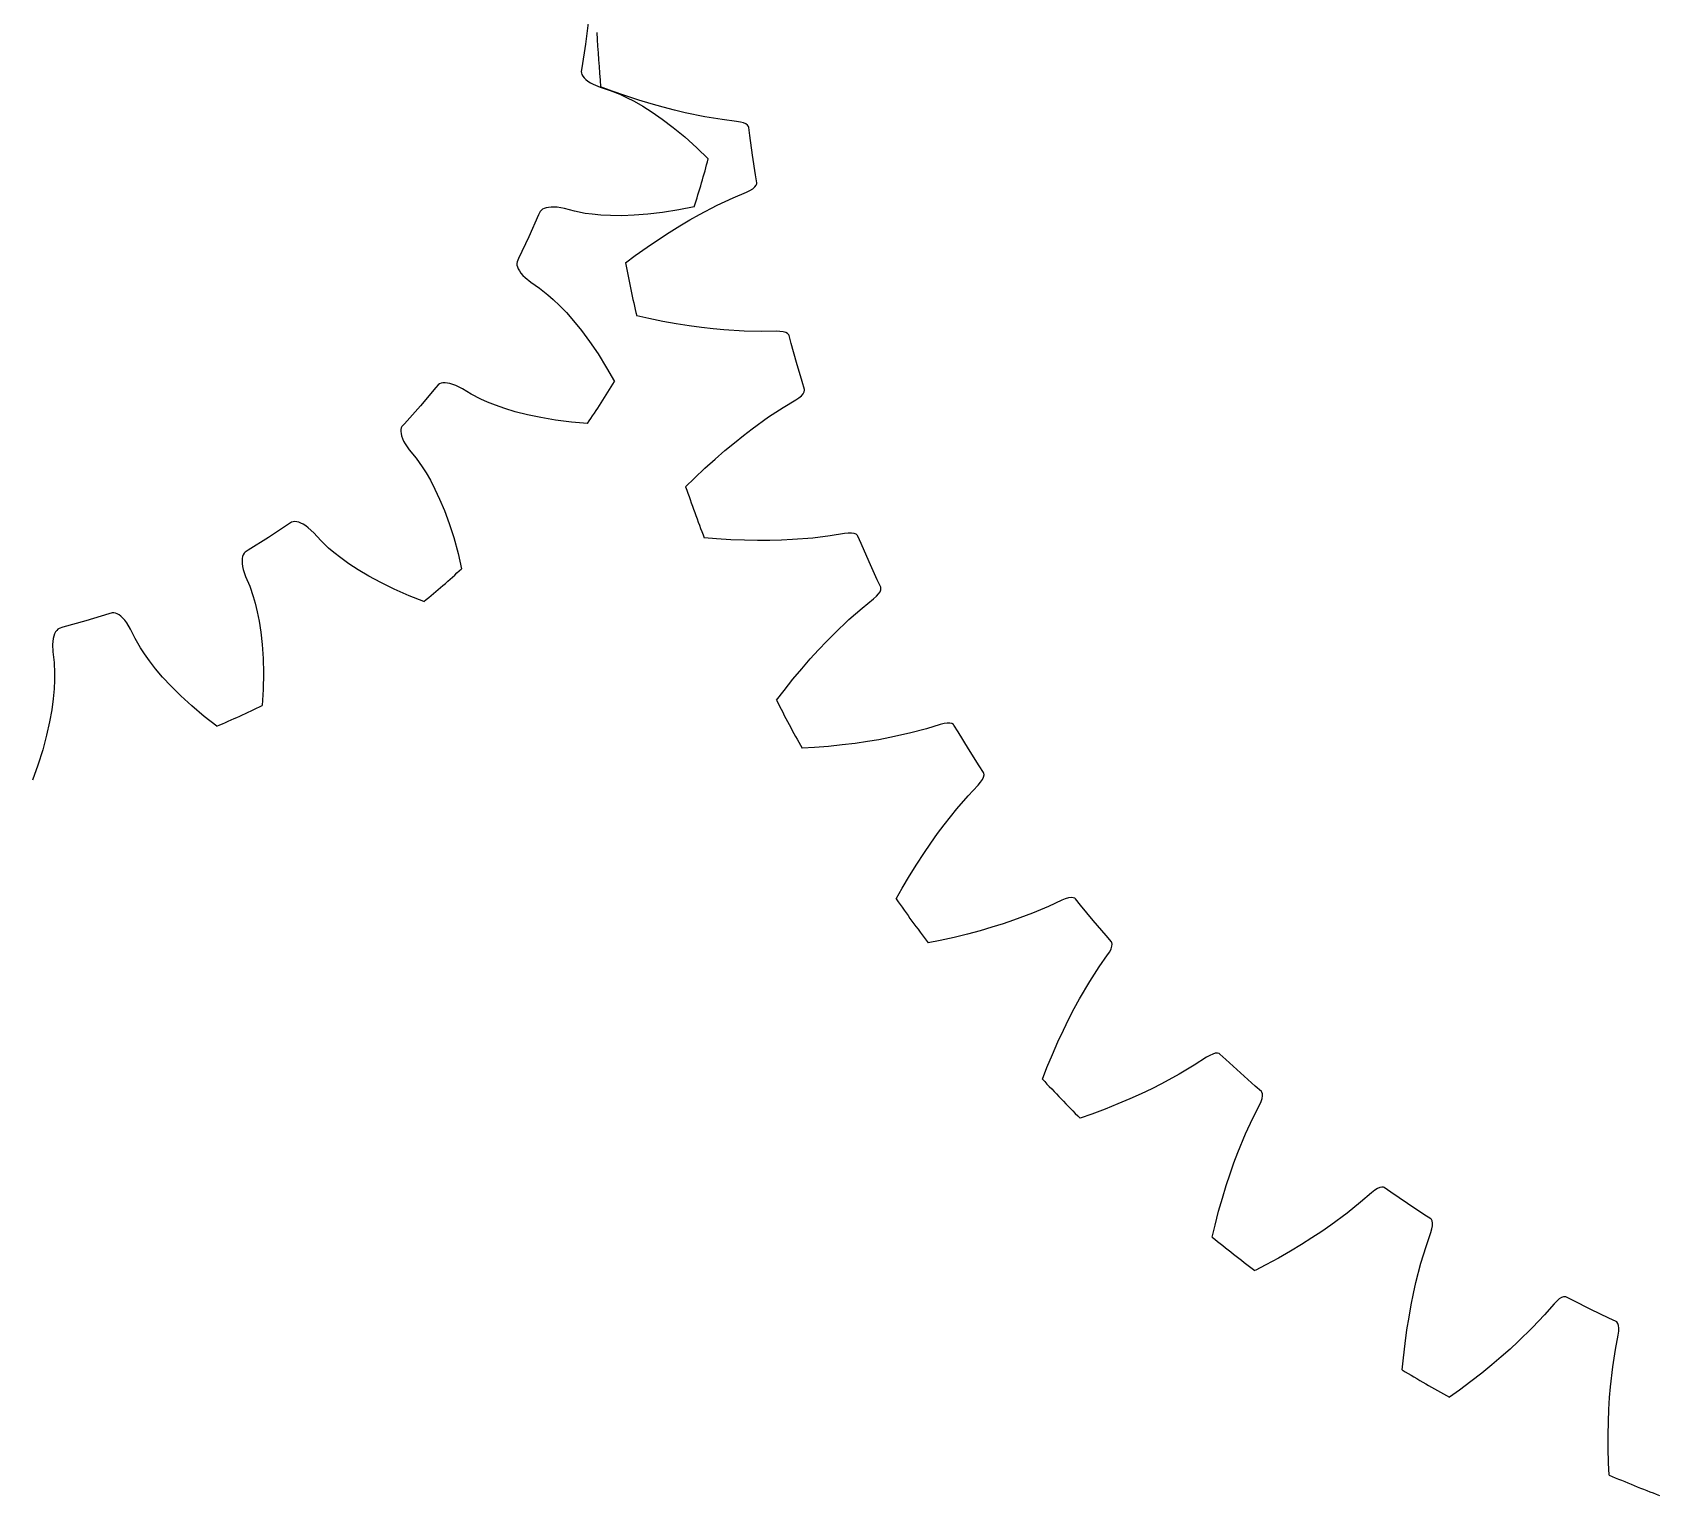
# Model space of a CAD drawing. Extents: x -24 to 114, y -47 to 47.
# Drawn here: x 4.11 to 50.11, y -43.86 to -2.51 of the extents above; entities that cross this region are included whole.
import ezdxf

# ---------------------------------------------------------------- set-up
doc = ezdxf.new("R2010")
doc.units = 0

msp = doc.modelspace()

# ---------------------------------------------------------------- linework, layer by layer
at = {"layer": 'layer0'}
for p, q in [((20.501, -4.167), (20.174, -4.045)), ((20.884, -4.301), (20.501, -4.167)), ((21.252, -4.422), (20.884, -4.301)), ((21.604, -4.529), (21.252, -4.422)), ((21.939, -4.624), (21.604, -4.529)), ((22.26, -4.707), (21.939, -4.624)), ((22.563, -4.779), (22.26, -4.707)), ((23.121, -4.893), (22.563, -4.779)), ((23.608, -4.972), (23.121, -4.893)), ((24.016, -5.022), (23.608, -4.972)), ((24.125, -5.04), (24.016, -5.022)), ((24.213, -5.066), (24.125, -5.04)), ((24.282, -5.096), (24.213, -5.066)), ((24.33, -5.132), (24.282, -5.096)), ((24.358, -5.171), (24.33, -5.132)), ((24.365, -5.192), (24.358, -5.171)), ((24.393, -5.42), (24.365, -5.192)), ((24.468, -5.977), (24.393, -5.42)), ((24.55, -6.534), (24.468, -5.977)), ((24.474, -6.924), (24.532, -6.876)), ((24.532, -6.876), (24.569, -6.828)), ((24.585, -6.761), (24.55, -6.534)), ((24.569, -6.828), (24.585, -6.783)), ((24.585, -6.783), (24.585, -6.761)), ((23.472, -7.391), (23.919, -7.181)), ((23.919, -7.181), (24.297, -7.021)), ((24.297, -7.021), (24.396, -6.973)), ((24.396, -6.973), (24.474, -6.924)), ((22.41, -7.976), (22.696, -7.807)), ((22.696, -7.807), (22.967, -7.655)), ((22.967, -7.655), (23.472, -7.391)), ((21.805, -8.359), (22.114, -8.159)), ((22.114, -8.159), (22.41, -7.976)), ((21.154, -8.812), (21.485, -8.577)), ((21.485, -8.577), (21.805, -8.359)), ((20.873, -9.019), (21.154, -8.812)), ((21.533, -10.598), (21.193, -10.522)), ((21.931, -10.678), (21.533, -10.598)), ((22.313, -10.746), (21.931, -10.678)), ((22.676, -10.803), (22.313, -10.746)), ((23.021, -10.85), (22.676, -10.803)), ((23.351, -10.888), (23.021, -10.85)), ((23.661, -10.917), (23.351, -10.888)), ((24.229, -10.953), (23.661, -10.917)), ((24.723, -10.963), (24.229, -10.953)), ((25.134, -10.955), (24.723, -10.963)), ((25.243, -10.959), (25.134, -10.955)), ((25.335, -10.971), (25.243, -10.959)), ((25.407, -10.992), (25.335, -10.971)), ((25.46, -11.02), (25.407, -10.992)), ((25.493, -11.055), (25.46, -11.02)), ((25.502, -11.075), (25.493, -11.055)), ((25.562, -11.297), (25.502, -11.075)), ((25.714, -11.839), (25.562, -11.297)), ((25.872, -12.378), (25.714, -11.839)), ((25.939, -12.598), (25.872, -12.378)), ((25.69, -12.896), (25.781, -12.834)), ((25.781, -12.834), (25.852, -12.775)), ((25.852, -12.775), (25.902, -12.719)), ((25.902, -12.719), (25.932, -12.667)), ((25.932, -12.667), (25.942, -12.62)), ((25.942, -12.62), (25.939, -12.598)), ((24.924, -13.377), (25.337, -13.107)), ((25.337, -13.107), (25.69, -12.896)), ((24.214, -13.897), (24.461, -13.708)), ((24.461, -13.708), (24.924, -13.377)), ((23.686, -14.327), (23.954, -14.104)), ((23.954, -14.104), (24.214, -13.897)), ((23.121, -14.828), (23.409, -14.568)), ((23.409, -14.568), (23.686, -14.327)), ((22.577, -15.35), (22.826, -15.106)), ((22.826, -15.106), (23.121, -14.828)), ((23.451, -16.822), (23.103, -16.795)), ((23.856, -16.846), (23.451, -16.822)), ((24.243, -16.861), (23.856, -16.846)), ((24.611, -16.867), (24.243, -16.861)), ((24.959, -16.865), (24.611, -16.867)), ((25.291, -16.857), (24.959, -16.865)), ((25.602, -16.842), (25.291, -16.857)), ((26.169, -16.799), (25.602, -16.842)), ((26.66, -16.74), (26.169, -16.799)), ((27.066, -16.675), (26.66, -16.74)), ((27.175, -16.663), (27.066, -16.675)), ((27.267, -16.663), (27.175, -16.663)), ((27.341, -16.674), (27.267, -16.663)), ((27.398, -16.694), (27.341, -16.674)), ((27.436, -16.724), (27.398, -16.694)), ((27.447, -16.743), (27.436, -16.724)), ((27.538, -16.954), (27.447, -16.743)), ((27.763, -17.469), (27.538, -16.954)), ((27.995, -17.982), (27.763, -17.469)), ((27.969, -18.446), (28.03, -18.378)), ((28.092, -18.19), (27.995, -17.982)), ((28.03, -18.378), (28.072, -18.315)), ((28.072, -18.315), (28.095, -18.26)), ((28.098, -18.211), (28.092, -18.19)), ((28.095, -18.26), (28.098, -18.211)), ((27.195, -19.103), (27.567, -18.777)), ((27.567, -18.777), (27.887, -18.519)), ((27.887, -18.519), (27.969, -18.446)), ((26.783, -19.495), (27.195, -19.103)), ((26.336, -19.957), (26.564, -19.716)), ((26.564, -19.716), (26.783, -19.495)), ((25.86, -20.493), (26.102, -20.215)), ((26.102, -20.215), (26.336, -19.957)), ((25.612, -20.79), (25.86, -20.493)), ((25.146, -21.383), (25.358, -21.107)), ((25.358, -21.107), (25.612, -20.79)), ((29.775, -22.07), (29.382, -22.191)), ((29.882, -22.044), (29.775, -22.07)), ((29.973, -22.031), (29.882, -22.044)), ((30.048, -22.031), (29.973, -22.031)), ((30.106, -22.043), (30.048, -22.031)), ((30.148, -22.068), (30.106, -22.043)), ((30.162, -22.084), (30.148, -22.068)), ((28.043, -22.498), (27.716, -22.552)), ((28.349, -22.44), (28.043, -22.498)), ((28.904, -22.318), (28.349, -22.44)), ((29.382, -22.191), (28.904, -22.318)), ((30.281, -22.281), (30.162, -22.084)), ((30.576, -22.76), (30.281, -22.281)), ((26.216, -22.719), (25.868, -22.741)), ((26.62, -22.687), (26.216, -22.719)), ((27.006, -22.647), (26.62, -22.687)), ((27.37, -22.602), (27.006, -22.647)), ((27.716, -22.552), (27.37, -22.602)), ((30.877, -23.235), (30.576, -22.76)), ((31.002, -23.428), (30.877, -23.235)), ((31.011, -23.448), (31.002, -23.428)), ((31.014, -23.496), (31.011, -23.448)), ((30.564, -24.083), (30.845, -23.783)), ((30.845, -23.783), (30.916, -23.699)), ((30.916, -23.699), (30.967, -23.622)), ((30.967, -23.622), (31, -23.555)), ((31, -23.555), (31.014, -23.496)), ((30.241, -24.457), (30.564, -24.083)), ((29.887, -24.903), (30.241, -24.457)), ((29.509, -25.422), (29.702, -25.152)), ((29.702, -25.152), (29.887, -24.903)), ((29.113, -26.019), (29.313, -25.711)), ((29.313, -25.711), (29.509, -25.422)), ((28.908, -26.348), (29.113, -26.019)), ((28.701, -26.697), (28.908, -26.348)), ((28.529, -27), (28.701, -26.697)), ((33.209, -27.036), (32.837, -27.211)), ((33.311, -26.995), (33.209, -27.036)), ((33.399, -26.969), (33.311, -26.995)), ((33.474, -26.959), (33.399, -26.969)), ((33.533, -26.964), (33.474, -26.959)), ((33.578, -26.982), (33.533, -26.964)), ((33.595, -26.996), (33.578, -26.982)), ((33.739, -27.174), (33.595, -26.996)), ((32.381, -27.402), (31.848, -27.601)), ((32.837, -27.211), (32.381, -27.402)), ((34.098, -27.608), (33.739, -27.174)), ((30.547, -27.993), (30.171, -28.086)), ((30.902, -27.897), (30.547, -27.993)), ((31.236, -27.8), (30.902, -27.897)), ((31.553, -27.7), (31.236, -27.8)), ((31.848, -27.601), (31.553, -27.7)), ((34.463, -28.036), (34.098, -27.608)), ((34.613, -28.21), (34.463, -28.036)), ((29.774, -28.174), (29.433, -28.244)), ((30.171, -28.086), (29.774, -28.174)), ((34.507, -28.583), (34.565, -28.49)), ((34.565, -28.49), (34.606, -28.407)), ((34.606, -28.407), (34.629, -28.336)), ((34.624, -28.229), (34.613, -28.21)), ((34.635, -28.276), (34.624, -28.229)), ((34.629, -28.336), (34.635, -28.276)), ((34.002, -29.335), (34.27, -28.919)), ((34.27, -28.919), (34.507, -28.583)), ((33.714, -29.825), (34.002, -29.335)), ((33.565, -30.098), (33.714, -29.825)), ((33.412, -30.393), (33.565, -30.098)), ((33.102, -31.038), (33.258, -30.705)), ((33.258, -30.705), (33.412, -30.393)), ((32.946, -31.393), (33.102, -31.038)), ((32.789, -31.768), (32.946, -31.393)), ((36.956, -31.701), (36.532, -31.954)), ((37.3, -31.476), (36.956, -31.701)), ((37.396, -31.421), (37.3, -31.476)), ((37.48, -31.383), (37.396, -31.421)), ((37.552, -31.363), (37.48, -31.383)), ((37.612, -31.359), (37.552, -31.363)), ((37.658, -31.371), (37.612, -31.359)), ((37.677, -31.383), (37.658, -31.371)), ((37.845, -31.539), (37.677, -31.383)), ((38.261, -31.918), (37.845, -31.539)), ((32.662, -32.092), (32.789, -31.768)), ((36.532, -31.954), (36.031, -32.225)), ((38.681, -32.292), (38.261, -31.918)), ((35.136, -32.65), (34.797, -32.794)), ((35.454, -32.507), (35.136, -32.65)), ((35.753, -32.364), (35.454, -32.507)), ((36.031, -32.225), (35.753, -32.364)), ((38.855, -32.443), (38.681, -32.292)), ((38.846, -32.727), (38.874, -32.639)), ((38.868, -32.46), (38.855, -32.443)), ((38.885, -32.505), (38.868, -32.46)), ((38.874, -32.639), (38.887, -32.565)), ((38.887, -32.565), (38.885, -32.505)), ((34.058, -33.081), (33.73, -33.198)), ((34.438, -32.938), (34.058, -33.081)), ((34.797, -32.794), (34.438, -32.938)), ((38.614, -33.193), (38.801, -32.827)), ((38.801, -32.827), (38.846, -32.727)), ((38.406, -33.641), (38.614, -33.193)), ((38.189, -34.167), (38.406, -33.641)), ((37.969, -34.772), (38.079, -34.459)), ((38.079, -34.459), (38.189, -34.167)), ((37.86, -35.103), (37.969, -34.772)), ((37.752, -35.454), (37.86, -35.103)), ((41.97, -35.303), (41.66, -35.573)), ((42.057, -35.235), (41.97, -35.303)), ((42.135, -35.186), (42.057, -35.235)), ((42.203, -35.156), (42.135, -35.186)), ((42.262, -35.144), (42.203, -35.156)), ((42.31, -35.149), (42.262, -35.144)), ((42.33, -35.158), (42.31, -35.149)), ((42.518, -35.29), (42.33, -35.158)), ((42.983, -35.607), (42.518, -35.29)), ((37.544, -36.22), (37.646, -35.827)), ((37.646, -35.827), (37.752, -35.454)), ((41.66, -35.573), (41.275, -35.883)), ((43.451, -35.919), (42.983, -35.607)), ((37.462, -36.558), (37.544, -36.22)), ((40.817, -36.221), (40.561, -36.398)), ((41.275, -35.883), (40.817, -36.221)), ((43.644, -36.044), (43.451, -35.919)), ((43.659, -36.059), (43.644, -36.044)), ((43.644, -36.432), (43.674, -36.327)), ((43.682, -36.102), (43.659, -36.059)), ((43.674, -36.327), (43.691, -36.236)), ((43.693, -36.161), (43.682, -36.102)), ((43.691, -36.236), (43.693, -36.161)), ((39.99, -36.767), (39.675, -36.956)), ((40.285, -36.581), (39.99, -36.767)), ((40.561, -36.398), (40.285, -36.581)), ((43.509, -36.821), (43.644, -36.432)), ((39.339, -37.149), (38.982, -37.344)), ((39.675, -36.956), (39.339, -37.149)), ((43.366, -37.294), (43.509, -36.821)), ((38.982, -37.344), (38.674, -37.505)), ((43.225, -37.845), (43.366, -37.294)), ((43.091, -38.473), (43.157, -38.148)), ((43.157, -38.148), (43.225, -37.845)), ((43.029, -38.817), (43.091, -38.473)), ((47.127, -38.443), (46.858, -38.754)), ((47.203, -38.364), (47.127, -38.443)), ((47.274, -38.305), (47.203, -38.364)), ((47.337, -38.265), (47.274, -38.305)), ((47.394, -38.245), (47.337, -38.265)), ((47.442, -38.243), (47.394, -38.245)), ((47.463, -38.249), (47.442, -38.243)), ((47.668, -38.353), (47.463, -38.249)), ((48.172, -38.603), (47.668, -38.353)), ((48.679, -38.847), (48.172, -38.603)), ((42.971, -39.18), (43.029, -38.817)), ((46.858, -38.754), (46.52, -39.114)), ((48.887, -38.944), (48.679, -38.847)), ((48.905, -38.957), (48.887, -38.944)), ((48.934, -38.996), (48.905, -38.957)), ((48.952, -39.053), (48.934, -38.996)), ((48.96, -39.127), (48.952, -39.053)), ((42.918, -39.563), (42.971, -39.18)), ((46.113, -39.512), (45.884, -39.723)), ((46.52, -39.114), (46.113, -39.512)), ((48.862, -39.731), (48.942, -39.328)), ((48.942, -39.328), (48.957, -39.219)), ((48.957, -39.219), (48.96, -39.127)), ((42.837, -40.313), (42.871, -39.967)), ((42.871, -39.967), (42.918, -39.563)), ((45.636, -39.943), (45.37, -40.168)), ((45.884, -39.723), (45.636, -39.943)), ((48.787, -40.22), (48.862, -39.731)), ((45.084, -40.4), (44.778, -40.637)), ((45.37, -40.168), (45.084, -40.4)), ((48.723, -40.785), (48.787, -40.22)), ((44.452, -40.88), (44.169, -41.082)), ((44.778, -40.637), (44.452, -40.88)), ((48.698, -41.095), (48.723, -40.785)), ((48.678, -41.427), (48.698, -41.095)), ((48.657, -42.142), (48.664, -41.775)), ((48.664, -41.775), (48.678, -41.427)), ((48.658, -42.53), (48.657, -42.142)), ((48.668, -42.936), (48.658, -42.53)), ((48.683, -43.284), (48.668, -42.936))]:
    msp.add_line(p, q, dxfattribs=at)
for start, end in [(183.0629, 184.9371), (191.0629, 192.9371), (199.0629, 200.9371), (207.0629, 208.9371), (215.0629, 216.9371), (223.0629, 224.9371), (231.0629, 232.9371), (239.0629, 240.9371), (247.0629, 248.9371)]:
    msp.add_arc((67, 0), 47, start, end, dxfattribs=at)
at = {"layer": 'layer1'}
for p, q in [((19.832, -2.165), (19.747, -2.839)), ((19.747, -2.839), (19.639, -3.51)), ((19.639, -3.51), (19.624, -3.611)), ((19.624, -3.611), (19.63, -3.655)), ((19.63, -3.655), (19.646, -3.701)), ((19.646, -3.701), (19.673, -3.747)), ((19.673, -3.747), (19.71, -3.794)), ((19.71, -3.794), (19.758, -3.84)), ((19.758, -3.84), (19.816, -3.886)), ((19.816, -3.886), (19.886, -3.931)), ((19.886, -3.931), (19.965, -3.974)), ((19.965, -3.974), (20.156, -4.055)), ((20.156, -4.055), (20.44, -4.145)), ((20.44, -4.145), (20.721, -4.257)), ((20.721, -4.257), (20.906, -4.343)), ((20.906, -4.343), (21.121, -4.455)), ((21.121, -4.455), (21.363, -4.594)), ((21.363, -4.594), (21.629, -4.761)), ((21.629, -4.761), (21.917, -4.961)), ((21.917, -4.961), (22.226, -5.194)), ((22.226, -5.194), (22.552, -5.462)), ((22.552, -5.462), (22.895, -5.77)), ((22.895, -5.77), (23.217, -6.082)), ((18.419, -7.665), (18.147, -8.288)), ((18.461, -7.572), (18.419, -7.665)), ((18.49, -7.537), (18.461, -7.572)), ((18.528, -7.508), (18.49, -7.537)), ((18.575, -7.484), (18.528, -7.508)), ((18.632, -7.465), (18.575, -7.484)), ((18.697, -7.452), (18.632, -7.465)), ((18.771, -7.445), (18.697, -7.452)), ((18.854, -7.444), (18.771, -7.445)), ((18.944, -7.451), (18.854, -7.444)), ((19.149, -7.486), (18.944, -7.451)), ((19.436, -7.564), (19.149, -7.486)), ((19.733, -7.622), (19.436, -7.564)), ((19.935, -7.649), (19.733, -7.622)), ((20.177, -7.671), (19.935, -7.649)), ((20.455, -7.685), (20.177, -7.671)), ((20.77, -7.688), (20.455, -7.685)), ((21.12, -7.676), (20.77, -7.688)), ((21.506, -7.647), (21.12, -7.676)), ((21.925, -7.598), (21.506, -7.647)), ((22.38, -7.525), (21.925, -7.598)), ((22.819, -7.436), (22.38, -7.525)), ((18.147, -8.288), (17.855, -8.901)), ((17.812, -8.994), (17.805, -9.038)), ((17.805, -9.038), (17.807, -9.086)), ((17.807, -9.086), (17.82, -9.138)), ((17.855, -8.901), (17.812, -8.994)), ((17.82, -9.138), (17.843, -9.193)), ((17.843, -9.193), (17.876, -9.251)), ((17.876, -9.251), (17.919, -9.311)), ((17.919, -9.311), (17.973, -9.374)), ((17.973, -9.374), (18.037, -9.438)), ((18.037, -9.438), (18.197, -9.569)), ((18.197, -9.569), (18.444, -9.736)), ((18.444, -9.736), (18.683, -9.922)), ((18.683, -9.922), (18.835, -10.057)), ((18.835, -10.057), (19.011, -10.225)), ((19.011, -10.225), (19.204, -10.426)), ((19.204, -10.426), (19.411, -10.662)), ((19.411, -10.662), (19.632, -10.934)), ((19.632, -10.934), (19.863, -11.246)), ((19.863, -11.246), (20.1, -11.594)), ((20.1, -11.594), (20.343, -11.986)), ((15.715, -12.414), (15.662, -12.424)), ((15.774, -12.412), (15.715, -12.414)), ((15.841, -12.417), (15.774, -12.412)), ((15.914, -12.432), (15.841, -12.417)), ((20.343, -11.986), (20.563, -12.376)), ((15.513, -12.544), (15.077, -13.064)), ((15.58, -12.466), (15.513, -12.544)), ((15.617, -12.441), (15.58, -12.466)), ((15.662, -12.424), (15.617, -12.441)), ((15.993, -12.455), (15.914, -12.432)), ((16.078, -12.486), (15.993, -12.455)), ((16.264, -12.578), (16.078, -12.486)), ((16.518, -12.733), (16.264, -12.578)), ((16.787, -12.873), (16.518, -12.733)), ((16.972, -12.955), (16.787, -12.873)), ((15.077, -13.064), (14.624, -13.57)), ((17.198, -13.045), (16.972, -12.955)), ((17.461, -13.137), (17.198, -13.045)), ((17.762, -13.228), (17.461, -13.137)), ((18.102, -13.315), (17.762, -13.228)), ((18.481, -13.396), (18.102, -13.315)), ((14.526, -13.735), (14.524, -13.788)), ((14.524, -13.788), (14.53, -13.847)), ((14.537, -13.688), (14.526, -13.735)), ((14.556, -13.647), (14.537, -13.688)), ((14.624, -13.57), (14.556, -13.647)), ((18.896, -13.467), (18.481, -13.396)), ((19.354, -13.525), (18.896, -13.467)), ((19.8, -13.563), (19.354, -13.525)), ((14.53, -13.847), (14.545, -13.912)), ((14.545, -13.912), (14.57, -13.982)), ((14.57, -13.982), (14.604, -14.058)), ((14.604, -14.058), (14.647, -14.137)), ((14.647, -14.137), (14.764, -14.309)), ((14.764, -14.309), (14.954, -14.538)), ((14.954, -14.538), (15.131, -14.784)), ((15.131, -14.784), (15.239, -14.956)), ((15.239, -14.956), (15.36, -15.167)), ((15.36, -15.167), (15.488, -15.414)), ((15.488, -15.414), (15.621, -15.699)), ((15.621, -15.699), (15.756, -16.022)), ((15.756, -16.022), (15.89, -16.386)), ((11.351, -16.406), (10.786, -16.783)), ((11.437, -16.35), (11.351, -16.406)), ((11.48, -16.337), (11.437, -16.35)), ((11.528, -16.333), (11.48, -16.337)), ((11.581, -16.338), (11.528, -16.333)), ((11.639, -16.353), (11.581, -16.338)), ((11.701, -16.377), (11.639, -16.353)), ((11.767, -16.411), (11.701, -16.377)), ((11.836, -16.456), (11.767, -16.411)), ((11.909, -16.51), (11.836, -16.456)), ((12.062, -16.65), (11.909, -16.51)), ((15.89, -16.386), (16.019, -16.787)), ((10.786, -16.783), (10.208, -17.141)), ((12.261, -16.871), (12.062, -16.65)), ((12.48, -17.081), (12.261, -16.871)), ((16.019, -16.787), (16.142, -17.232)), ((10.04, -17.38), (10.037, -17.447)), ((10.037, -17.447), (10.04, -17.521)), ((10.051, -17.321), (10.04, -17.38)), ((10.068, -17.271), (10.051, -17.321)), ((10.092, -17.229), (10.068, -17.271)), ((10.122, -17.195), (10.092, -17.229)), ((10.208, -17.141), (10.122, -17.195)), ((12.635, -17.212), (12.48, -17.081)), ((12.826, -17.362), (12.635, -17.212)), ((13.053, -17.524), (12.826, -17.362)), ((16.142, -17.232), (16.243, -17.668)), ((10.04, -17.521), (10.052, -17.602)), ((10.052, -17.602), (10.071, -17.691)), ((10.071, -17.691), (10.135, -17.889)), ((10.135, -17.889), (10.253, -18.162)), ((13.316, -17.696), (13.053, -17.524)), ((13.617, -17.876), (13.316, -17.696)), ((13.958, -18.06), (13.617, -17.876)), ((10.253, -18.162), (10.353, -18.448)), ((14.337, -18.245), (13.958, -18.06)), ((14.759, -18.43), (14.337, -18.245)), ((10.353, -18.448), (10.408, -18.643)), ((10.408, -18.643), (10.465, -18.88)), ((15.177, -18.592), (14.759, -18.43)), ((5.621, -19.142), (4.966, -19.322)), ((6.269, -18.94), (5.621, -19.142)), ((6.367, -18.91), (6.269, -18.94)), ((6.412, -18.91), (6.367, -18.91)), ((6.459, -18.919), (6.412, -18.91)), ((6.509, -18.939), (6.459, -18.919)), ((6.56, -18.969), (6.509, -18.939)), ((6.613, -19.01), (6.56, -18.969)), ((6.666, -19.062), (6.613, -19.01)), ((6.721, -19.124), (6.666, -19.062)), ((6.775, -19.196), (6.721, -19.124)), ((6.882, -19.374), (6.775, -19.196)), ((10.465, -18.88), (10.518, -19.153)), ((10.518, -19.153), (10.565, -19.464)), ((4.685, -19.721), (4.679, -19.812)), ((4.697, -19.64), (4.685, -19.721)), ((4.715, -19.568), (4.697, -19.64)), ((4.737, -19.505), (4.715, -19.568)), ((4.764, -19.451), (4.737, -19.505)), ((4.795, -19.408), (4.764, -19.451)), ((4.829, -19.374), (4.795, -19.408)), ((4.867, -19.351), (4.829, -19.374)), ((4.966, -19.322), (4.867, -19.351)), ((7.012, -19.642), (6.882, -19.374)), ((7.162, -19.905), (7.012, -19.642)), ((10.565, -19.464), (10.604, -19.812)), ((4.679, -19.812), (4.685, -20.019)), ((4.685, -20.019), (4.721, -20.315)), ((7.274, -20.075), (7.162, -19.905)), ((7.415, -20.272), (7.274, -20.075)), ((10.604, -19.812), (10.63, -20.199)), ((10.63, -20.199), (10.64, -20.62)), ((4.721, -20.315), (4.736, -20.617)), ((4.736, -20.617), (4.734, -20.82)), ((7.587, -20.492), (7.415, -20.272)), ((7.791, -20.731), (7.587, -20.492)), ((10.64, -20.62), (10.633, -21.081)), ((4.722, -21.063), (4.696, -21.341)), ((4.734, -20.82), (4.722, -21.063)), ((8.029, -20.988), (7.791, -20.731)), ((8.304, -21.261), (8.029, -20.988)), ((10.633, -21.081), (10.608, -21.529)), ((4.696, -21.341), (4.654, -21.652)), ((8.616, -21.545), (8.304, -21.261)), ((8.969, -21.841), (8.616, -21.545)), ((4.592, -21.997), (4.508, -22.375)), ((4.654, -21.652), (4.592, -21.997)), ((9.324, -22.115), (8.969, -21.841)), ((4.508, -22.375), (4.4, -22.783)), ((4.4, -22.783), (4.263, -23.223)), ((4.263, -23.223), (4.113, -23.645))]:
    msp.add_line(p, q, dxfattribs=at)
for start, end in [(341.9514, 345.3213), (325.5878, 328.9577), (309.2242, 312.594), (292.8605, 296.2304)]:
    msp.add_arc((0, 0), 24, start, end, dxfattribs=at)
at = {"layer": 'layer2'}
for p, q in [((20.501, -4.167), (20.174, -4.045)), ((20.884, -4.301), (20.501, -4.167)), ((21.252, -4.422), (20.884, -4.301)), ((21.604, -4.529), (21.252, -4.422)), ((21.939, -4.624), (21.604, -4.529)), ((22.26, -4.707), (21.939, -4.624)), ((22.563, -4.779), (22.26, -4.707)), ((23.121, -4.893), (22.563, -4.779)), ((23.608, -4.972), (23.121, -4.893)), ((24.016, -5.022), (23.608, -4.972)), ((24.125, -5.04), (24.016, -5.022)), ((24.213, -5.066), (24.125, -5.04)), ((24.282, -5.096), (24.213, -5.066)), ((24.33, -5.132), (24.282, -5.096)), ((24.358, -5.171), (24.33, -5.132)), ((24.365, -5.192), (24.358, -5.171)), ((24.393, -5.42), (24.365, -5.192)), ((24.468, -5.977), (24.393, -5.42)), ((24.55, -6.534), (24.468, -5.977)), ((24.474, -6.924), (24.532, -6.876)), ((24.532, -6.876), (24.569, -6.828)), ((24.585, -6.761), (24.55, -6.534)), ((24.569, -6.828), (24.585, -6.783)), ((24.585, -6.783), (24.585, -6.761)), ((23.472, -7.391), (23.919, -7.181)), ((23.919, -7.181), (24.297, -7.021)), ((24.297, -7.021), (24.396, -6.973)), ((24.396, -6.973), (24.474, -6.924)), ((22.41, -7.976), (22.696, -7.807)), ((22.696, -7.807), (22.967, -7.655)), ((22.967, -7.655), (23.472, -7.391)), ((21.805, -8.359), (22.114, -8.159)), ((22.114, -8.159), (22.41, -7.976)), ((21.154, -8.812), (21.485, -8.577)), ((21.485, -8.577), (21.805, -8.359)), ((20.873, -9.019), (21.154, -8.812)), ((21.533, -10.598), (21.193, -10.522)), ((21.931, -10.678), (21.533, -10.598)), ((22.313, -10.746), (21.931, -10.678)), ((22.676, -10.803), (22.313, -10.746)), ((23.021, -10.85), (22.676, -10.803)), ((23.351, -10.888), (23.021, -10.85)), ((23.661, -10.917), (23.351, -10.888)), ((24.229, -10.953), (23.661, -10.917)), ((24.723, -10.963), (24.229, -10.953)), ((25.134, -10.955), (24.723, -10.963)), ((25.243, -10.959), (25.134, -10.955)), ((25.335, -10.971), (25.243, -10.959)), ((25.407, -10.992), (25.335, -10.971)), ((25.46, -11.02), (25.407, -10.992)), ((25.493, -11.055), (25.46, -11.02)), ((25.502, -11.075), (25.493, -11.055)), ((25.562, -11.297), (25.502, -11.075)), ((25.714, -11.839), (25.562, -11.297)), ((25.872, -12.378), (25.714, -11.839)), ((25.939, -12.598), (25.872, -12.378)), ((25.69, -12.896), (25.781, -12.834)), ((25.781, -12.834), (25.852, -12.775)), ((25.852, -12.775), (25.902, -12.719)), ((25.902, -12.719), (25.932, -12.667)), ((25.932, -12.667), (25.942, -12.62)), ((25.942, -12.62), (25.939, -12.598)), ((24.924, -13.377), (25.337, -13.107)), ((25.337, -13.107), (25.69, -12.896)), ((24.214, -13.897), (24.461, -13.708)), ((24.461, -13.708), (24.924, -13.377)), ((23.686, -14.327), (23.954, -14.104)), ((23.954, -14.104), (24.214, -13.897)), ((23.121, -14.828), (23.409, -14.568)), ((23.409, -14.568), (23.686, -14.327)), ((22.577, -15.35), (22.826, -15.106)), ((22.826, -15.106), (23.121, -14.828)), ((23.451, -16.822), (23.103, -16.795)), ((23.856, -16.846), (23.451, -16.822)), ((24.243, -16.861), (23.856, -16.846)), ((24.611, -16.867), (24.243, -16.861)), ((24.959, -16.865), (24.611, -16.867)), ((25.291, -16.857), (24.959, -16.865)), ((25.602, -16.842), (25.291, -16.857)), ((26.169, -16.799), (25.602, -16.842)), ((26.66, -16.74), (26.169, -16.799)), ((27.066, -16.675), (26.66, -16.74)), ((27.175, -16.663), (27.066, -16.675)), ((27.267, -16.663), (27.175, -16.663)), ((27.341, -16.674), (27.267, -16.663)), ((27.398, -16.694), (27.341, -16.674)), ((27.436, -16.724), (27.398, -16.694)), ((27.447, -16.743), (27.436, -16.724)), ((27.538, -16.954), (27.447, -16.743)), ((27.763, -17.469), (27.538, -16.954)), ((27.995, -17.982), (27.763, -17.469)), ((27.969, -18.446), (28.03, -18.378)), ((28.092, -18.19), (27.995, -17.982)), ((28.03, -18.378), (28.072, -18.315)), ((28.072, -18.315), (28.095, -18.26)), ((28.098, -18.211), (28.092, -18.19)), ((28.095, -18.26), (28.098, -18.211)), ((27.195, -19.103), (27.567, -18.777)), ((27.567, -18.777), (27.887, -18.519)), ((27.887, -18.519), (27.969, -18.446)), ((26.783, -19.495), (27.195, -19.103)), ((26.336, -19.957), (26.564, -19.716)), ((26.564, -19.716), (26.783, -19.495)), ((25.86, -20.493), (26.102, -20.215)), ((26.102, -20.215), (26.336, -19.957)), ((25.612, -20.79), (25.86, -20.493)), ((25.146, -21.383), (25.358, -21.107)), ((25.358, -21.107), (25.612, -20.79)), ((29.775, -22.07), (29.382, -22.191)), ((29.882, -22.044), (29.775, -22.07)), ((29.973, -22.031), (29.882, -22.044)), ((30.048, -22.031), (29.973, -22.031)), ((30.106, -22.043), (30.048, -22.031)), ((30.148, -22.068), (30.106, -22.043)), ((30.162, -22.084), (30.148, -22.068)), ((28.043, -22.498), (27.716, -22.552)), ((28.349, -22.44), (28.043, -22.498)), ((28.904, -22.318), (28.349, -22.44)), ((29.382, -22.191), (28.904, -22.318)), ((30.281, -22.281), (30.162, -22.084)), ((30.576, -22.76), (30.281, -22.281)), ((26.216, -22.719), (25.868, -22.741)), ((26.62, -22.687), (26.216, -22.719)), ((27.006, -22.647), (26.62, -22.687)), ((27.37, -22.602), (27.006, -22.647)), ((27.716, -22.552), (27.37, -22.602)), ((30.877, -23.235), (30.576, -22.76)), ((31.002, -23.428), (30.877, -23.235)), ((31.011, -23.448), (31.002, -23.428)), ((31.014, -23.496), (31.011, -23.448)), ((30.564, -24.083), (30.845, -23.783)), ((30.845, -23.783), (30.916, -23.699)), ((30.916, -23.699), (30.967, -23.622)), ((30.967, -23.622), (31, -23.555)), ((31, -23.555), (31.014, -23.496)), ((30.241, -24.457), (30.564, -24.083)), ((29.887, -24.903), (30.241, -24.457)), ((29.509, -25.422), (29.702, -25.152)), ((29.702, -25.152), (29.887, -24.903)), ((29.113, -26.019), (29.313, -25.711)), ((29.313, -25.711), (29.509, -25.422)), ((28.908, -26.348), (29.113, -26.019)), ((28.701, -26.697), (28.908, -26.348)), ((28.529, -27), (28.701, -26.697)), ((33.209, -27.036), (32.837, -27.211)), ((33.311, -26.995), (33.209, -27.036)), ((33.399, -26.969), (33.311, -26.995)), ((33.474, -26.959), (33.399, -26.969)), ((33.533, -26.964), (33.474, -26.959)), ((33.578, -26.982), (33.533, -26.964)), ((33.595, -26.996), (33.578, -26.982)), ((33.739, -27.174), (33.595, -26.996)), ((32.381, -27.402), (31.848, -27.601)), ((32.837, -27.211), (32.381, -27.402)), ((34.098, -27.608), (33.739, -27.174)), ((30.547, -27.993), (30.171, -28.086)), ((30.902, -27.897), (30.547, -27.993)), ((31.236, -27.8), (30.902, -27.897)), ((31.553, -27.7), (31.236, -27.8)), ((31.848, -27.601), (31.553, -27.7)), ((34.463, -28.036), (34.098, -27.608)), ((34.613, -28.21), (34.463, -28.036)), ((29.774, -28.174), (29.433, -28.244)), ((30.171, -28.086), (29.774, -28.174)), ((34.507, -28.583), (34.565, -28.49)), ((34.565, -28.49), (34.606, -28.407)), ((34.606, -28.407), (34.629, -28.336)), ((34.624, -28.229), (34.613, -28.21)), ((34.635, -28.276), (34.624, -28.229)), ((34.629, -28.336), (34.635, -28.276)), ((34.002, -29.335), (34.27, -28.919)), ((34.27, -28.919), (34.507, -28.583)), ((33.714, -29.825), (34.002, -29.335)), ((33.565, -30.098), (33.714, -29.825)), ((33.412, -30.393), (33.565, -30.098)), ((33.102, -31.038), (33.258, -30.705)), ((33.258, -30.705), (33.412, -30.393)), ((32.946, -31.393), (33.102, -31.038)), ((32.789, -31.768), (32.946, -31.393)), ((36.956, -31.701), (36.532, -31.954)), ((37.3, -31.476), (36.956, -31.701)), ((37.396, -31.421), (37.3, -31.476)), ((37.48, -31.383), (37.396, -31.421)), ((37.552, -31.363), (37.48, -31.383)), ((37.612, -31.359), (37.552, -31.363)), ((37.658, -31.371), (37.612, -31.359)), ((37.677, -31.383), (37.658, -31.371)), ((37.845, -31.539), (37.677, -31.383)), ((38.261, -31.918), (37.845, -31.539)), ((32.662, -32.092), (32.789, -31.768)), ((36.532, -31.954), (36.031, -32.225)), ((38.681, -32.292), (38.261, -31.918)), ((35.136, -32.65), (34.797, -32.794)), ((35.454, -32.507), (35.136, -32.65)), ((35.753, -32.364), (35.454, -32.507)), ((36.031, -32.225), (35.753, -32.364)), ((38.855, -32.443), (38.681, -32.292)), ((38.846, -32.727), (38.874, -32.639)), ((38.868, -32.46), (38.855, -32.443)), ((38.885, -32.505), (38.868, -32.46)), ((38.874, -32.639), (38.887, -32.565)), ((38.887, -32.565), (38.885, -32.505)), ((34.058, -33.081), (33.73, -33.198)), ((34.438, -32.938), (34.058, -33.081)), ((34.797, -32.794), (34.438, -32.938)), ((38.614, -33.193), (38.801, -32.827)), ((38.801, -32.827), (38.846, -32.727)), ((38.406, -33.641), (38.614, -33.193)), ((38.189, -34.167), (38.406, -33.641)), ((37.969, -34.772), (38.079, -34.459)), ((38.079, -34.459), (38.189, -34.167)), ((37.86, -35.103), (37.969, -34.772)), ((37.752, -35.454), (37.86, -35.103)), ((41.97, -35.303), (41.66, -35.573)), ((42.057, -35.235), (41.97, -35.303)), ((42.135, -35.186), (42.057, -35.235)), ((42.203, -35.156), (42.135, -35.186)), ((42.262, -35.144), (42.203, -35.156)), ((42.31, -35.149), (42.262, -35.144)), ((42.33, -35.158), (42.31, -35.149)), ((42.518, -35.29), (42.33, -35.158)), ((42.983, -35.607), (42.518, -35.29)), ((37.544, -36.22), (37.646, -35.827)), ((37.646, -35.827), (37.752, -35.454)), ((41.66, -35.573), (41.275, -35.883)), ((43.451, -35.919), (42.983, -35.607)), ((37.462, -36.558), (37.544, -36.22)), ((40.817, -36.221), (40.561, -36.398)), ((41.275, -35.883), (40.817, -36.221)), ((43.644, -36.044), (43.451, -35.919)), ((43.659, -36.059), (43.644, -36.044)), ((43.644, -36.432), (43.674, -36.327)), ((43.682, -36.102), (43.659, -36.059)), ((43.674, -36.327), (43.691, -36.236)), ((43.693, -36.161), (43.682, -36.102)), ((43.691, -36.236), (43.693, -36.161)), ((39.99, -36.767), (39.675, -36.956)), ((40.285, -36.581), (39.99, -36.767)), ((40.561, -36.398), (40.285, -36.581)), ((43.509, -36.821), (43.644, -36.432)), ((39.339, -37.149), (38.982, -37.344)), ((39.675, -36.956), (39.339, -37.149)), ((43.366, -37.294), (43.509, -36.821)), ((38.982, -37.344), (38.674, -37.505)), ((43.225, -37.845), (43.366, -37.294)), ((43.091, -38.473), (43.157, -38.148)), ((43.157, -38.148), (43.225, -37.845)), ((43.029, -38.817), (43.091, -38.473)), ((47.127, -38.443), (46.858, -38.754)), ((47.203, -38.364), (47.127, -38.443)), ((47.274, -38.305), (47.203, -38.364)), ((47.337, -38.265), (47.274, -38.305)), ((47.394, -38.245), (47.337, -38.265)), ((47.442, -38.243), (47.394, -38.245)), ((47.463, -38.249), (47.442, -38.243)), ((47.668, -38.353), (47.463, -38.249)), ((48.172, -38.603), (47.668, -38.353)), ((48.679, -38.847), (48.172, -38.603)), ((42.971, -39.18), (43.029, -38.817)), ((46.858, -38.754), (46.52, -39.114)), ((48.887, -38.944), (48.679, -38.847)), ((48.905, -38.957), (48.887, -38.944)), ((48.934, -38.996), (48.905, -38.957)), ((48.952, -39.053), (48.934, -38.996)), ((48.96, -39.127), (48.952, -39.053)), ((42.918, -39.563), (42.971, -39.18)), ((46.113, -39.512), (45.884, -39.723)), ((46.52, -39.114), (46.113, -39.512)), ((48.862, -39.731), (48.942, -39.328)), ((48.942, -39.328), (48.957, -39.219)), ((48.957, -39.219), (48.96, -39.127)), ((42.837, -40.313), (42.871, -39.967)), ((42.871, -39.967), (42.918, -39.563)), ((45.636, -39.943), (45.37, -40.168)), ((45.884, -39.723), (45.636, -39.943)), ((48.787, -40.22), (48.862, -39.731)), ((45.084, -40.4), (44.778, -40.637)), ((45.37, -40.168), (45.084, -40.4)), ((48.723, -40.785), (48.787, -40.22)), ((44.452, -40.88), (44.169, -41.082)), ((44.778, -40.637), (44.452, -40.88)), ((48.698, -41.095), (48.723, -40.785)), ((48.678, -41.427), (48.698, -41.095)), ((48.657, -42.142), (48.664, -41.775)), ((48.664, -41.775), (48.678, -41.427)), ((48.658, -42.53), (48.657, -42.142)), ((48.668, -42.936), (48.658, -42.53)), ((48.683, -43.284), (48.668, -42.936))]:
    msp.add_line(p, q, dxfattribs=at)
for start, end in [(183.0629, 184.9371), (191.0629, 192.9371), (199.0629, 200.9371), (207.0629, 208.9371), (215.0629, 216.9371), (223.0629, 224.9371), (231.0629, 232.9371), (239.0629, 240.9371), (247.0629, 248.9371)]:
    msp.add_arc((67, 0), 47, start, end, dxfattribs=at)
at = {"layer": 'layer3'}
for p, q in [((19.832, -2.165), (19.747, -2.839)), ((19.747, -2.839), (19.639, -3.51)), ((19.639, -3.51), (19.624, -3.611)), ((19.624, -3.611), (19.63, -3.655)), ((19.63, -3.655), (19.646, -3.701)), ((19.646, -3.701), (19.673, -3.747)), ((19.673, -3.747), (19.71, -3.794)), ((19.71, -3.794), (19.758, -3.84)), ((19.758, -3.84), (19.816, -3.886)), ((19.816, -3.886), (19.886, -3.931)), ((19.886, -3.931), (19.965, -3.974)), ((19.965, -3.974), (20.156, -4.055)), ((20.156, -4.055), (20.44, -4.145)), ((20.44, -4.145), (20.721, -4.257)), ((20.721, -4.257), (20.906, -4.343)), ((20.906, -4.343), (21.121, -4.455)), ((21.121, -4.455), (21.363, -4.594)), ((21.363, -4.594), (21.629, -4.761)), ((21.629, -4.761), (21.917, -4.961)), ((21.917, -4.961), (22.226, -5.194)), ((22.226, -5.194), (22.552, -5.462)), ((22.552, -5.462), (22.895, -5.77)), ((22.895, -5.77), (23.217, -6.082)), ((18.419, -7.665), (18.147, -8.288)), ((18.461, -7.572), (18.419, -7.665)), ((18.49, -7.537), (18.461, -7.572)), ((18.528, -7.508), (18.49, -7.537)), ((18.575, -7.484), (18.528, -7.508)), ((18.632, -7.465), (18.575, -7.484)), ((18.697, -7.452), (18.632, -7.465)), ((18.771, -7.445), (18.697, -7.452)), ((18.854, -7.444), (18.771, -7.445)), ((18.944, -7.451), (18.854, -7.444)), ((19.149, -7.486), (18.944, -7.451)), ((19.436, -7.564), (19.149, -7.486)), ((19.733, -7.622), (19.436, -7.564)), ((19.935, -7.649), (19.733, -7.622)), ((20.177, -7.671), (19.935, -7.649)), ((20.455, -7.685), (20.177, -7.671)), ((20.77, -7.688), (20.455, -7.685)), ((21.12, -7.676), (20.77, -7.688)), ((21.506, -7.647), (21.12, -7.676)), ((21.925, -7.598), (21.506, -7.647)), ((22.38, -7.525), (21.925, -7.598)), ((22.819, -7.436), (22.38, -7.525)), ((18.147, -8.288), (17.855, -8.901)), ((17.812, -8.994), (17.805, -9.038)), ((17.805, -9.038), (17.807, -9.086)), ((17.807, -9.086), (17.82, -9.138)), ((17.855, -8.901), (17.812, -8.994)), ((17.82, -9.138), (17.843, -9.193)), ((17.843, -9.193), (17.876, -9.251)), ((17.876, -9.251), (17.919, -9.311)), ((17.919, -9.311), (17.973, -9.374)), ((17.973, -9.374), (18.037, -9.438)), ((18.037, -9.438), (18.197, -9.569)), ((18.197, -9.569), (18.444, -9.736)), ((18.444, -9.736), (18.683, -9.922)), ((18.683, -9.922), (18.835, -10.057)), ((18.835, -10.057), (19.011, -10.225)), ((19.011, -10.225), (19.204, -10.426)), ((19.204, -10.426), (19.411, -10.662)), ((19.411, -10.662), (19.632, -10.934)), ((19.632, -10.934), (19.863, -11.246)), ((19.863, -11.246), (20.1, -11.594)), ((20.1, -11.594), (20.343, -11.986)), ((15.715, -12.414), (15.662, -12.424)), ((15.774, -12.412), (15.715, -12.414)), ((15.841, -12.417), (15.774, -12.412)), ((15.914, -12.432), (15.841, -12.417)), ((20.343, -11.986), (20.563, -12.376)), ((15.513, -12.544), (15.077, -13.064)), ((15.58, -12.466), (15.513, -12.544)), ((15.617, -12.441), (15.58, -12.466)), ((15.662, -12.424), (15.617, -12.441)), ((15.993, -12.455), (15.914, -12.432)), ((16.078, -12.486), (15.993, -12.455)), ((16.264, -12.578), (16.078, -12.486)), ((16.518, -12.733), (16.264, -12.578)), ((16.787, -12.873), (16.518, -12.733)), ((16.972, -12.955), (16.787, -12.873)), ((15.077, -13.064), (14.624, -13.57)), ((17.198, -13.045), (16.972, -12.955)), ((17.461, -13.137), (17.198, -13.045)), ((17.762, -13.228), (17.461, -13.137)), ((18.102, -13.315), (17.762, -13.228)), ((18.481, -13.396), (18.102, -13.315)), ((14.526, -13.735), (14.524, -13.788)), ((14.524, -13.788), (14.53, -13.847)), ((14.537, -13.688), (14.526, -13.735)), ((14.556, -13.647), (14.537, -13.688)), ((14.624, -13.57), (14.556, -13.647)), ((18.896, -13.467), (18.481, -13.396)), ((19.354, -13.525), (18.896, -13.467)), ((19.8, -13.563), (19.354, -13.525)), ((14.53, -13.847), (14.545, -13.912)), ((14.545, -13.912), (14.57, -13.982)), ((14.57, -13.982), (14.604, -14.058)), ((14.604, -14.058), (14.647, -14.137)), ((14.647, -14.137), (14.764, -14.309)), ((14.764, -14.309), (14.954, -14.538)), ((14.954, -14.538), (15.131, -14.784)), ((15.131, -14.784), (15.239, -14.956)), ((15.239, -14.956), (15.36, -15.167)), ((15.36, -15.167), (15.488, -15.414)), ((15.488, -15.414), (15.621, -15.699)), ((15.621, -15.699), (15.756, -16.022)), ((15.756, -16.022), (15.89, -16.386)), ((11.351, -16.406), (10.786, -16.783)), ((11.437, -16.35), (11.351, -16.406)), ((11.48, -16.337), (11.437, -16.35)), ((11.528, -16.333), (11.48, -16.337)), ((11.581, -16.338), (11.528, -16.333)), ((11.639, -16.353), (11.581, -16.338)), ((11.701, -16.377), (11.639, -16.353)), ((11.767, -16.411), (11.701, -16.377)), ((11.836, -16.456), (11.767, -16.411)), ((11.909, -16.51), (11.836, -16.456)), ((12.062, -16.65), (11.909, -16.51)), ((15.89, -16.386), (16.019, -16.787)), ((10.786, -16.783), (10.208, -17.141)), ((12.261, -16.871), (12.062, -16.65)), ((12.48, -17.081), (12.261, -16.871)), ((16.019, -16.787), (16.142, -17.232)), ((10.04, -17.38), (10.037, -17.447)), ((10.037, -17.447), (10.04, -17.521)), ((10.051, -17.321), (10.04, -17.38)), ((10.068, -17.271), (10.051, -17.321)), ((10.092, -17.229), (10.068, -17.271)), ((10.122, -17.195), (10.092, -17.229)), ((10.208, -17.141), (10.122, -17.195)), ((12.635, -17.212), (12.48, -17.081)), ((12.826, -17.362), (12.635, -17.212)), ((13.053, -17.524), (12.826, -17.362)), ((16.142, -17.232), (16.243, -17.668)), ((10.04, -17.521), (10.052, -17.602)), ((10.052, -17.602), (10.071, -17.691)), ((10.071, -17.691), (10.135, -17.889)), ((10.135, -17.889), (10.253, -18.162)), ((13.316, -17.696), (13.053, -17.524)), ((13.617, -17.876), (13.316, -17.696)), ((13.958, -18.06), (13.617, -17.876)), ((10.253, -18.162), (10.353, -18.448)), ((14.337, -18.245), (13.958, -18.06)), ((14.759, -18.43), (14.337, -18.245)), ((10.353, -18.448), (10.408, -18.643)), ((10.408, -18.643), (10.465, -18.88)), ((15.177, -18.592), (14.759, -18.43)), ((5.621, -19.142), (4.966, -19.322)), ((6.269, -18.94), (5.621, -19.142)), ((6.367, -18.91), (6.269, -18.94)), ((6.412, -18.91), (6.367, -18.91)), ((6.459, -18.919), (6.412, -18.91)), ((6.509, -18.939), (6.459, -18.919)), ((6.56, -18.969), (6.509, -18.939)), ((6.613, -19.01), (6.56, -18.969)), ((6.666, -19.062), (6.613, -19.01)), ((6.721, -19.124), (6.666, -19.062)), ((6.775, -19.196), (6.721, -19.124)), ((6.882, -19.374), (6.775, -19.196)), ((10.465, -18.88), (10.518, -19.153)), ((10.518, -19.153), (10.565, -19.464)), ((4.685, -19.721), (4.679, -19.812)), ((4.697, -19.64), (4.685, -19.721)), ((4.715, -19.568), (4.697, -19.64)), ((4.737, -19.505), (4.715, -19.568)), ((4.764, -19.451), (4.737, -19.505)), ((4.795, -19.408), (4.764, -19.451)), ((4.829, -19.374), (4.795, -19.408)), ((4.867, -19.351), (4.829, -19.374)), ((4.966, -19.322), (4.867, -19.351)), ((7.012, -19.642), (6.882, -19.374)), ((7.162, -19.905), (7.012, -19.642)), ((10.565, -19.464), (10.604, -19.812)), ((4.679, -19.812), (4.685, -20.019)), ((4.685, -20.019), (4.721, -20.315)), ((7.274, -20.075), (7.162, -19.905)), ((7.415, -20.272), (7.274, -20.075)), ((10.604, -19.812), (10.63, -20.199)), ((10.63, -20.199), (10.64, -20.62)), ((4.721, -20.315), (4.736, -20.617)), ((4.736, -20.617), (4.734, -20.82)), ((7.587, -20.492), (7.415, -20.272)), ((7.791, -20.731), (7.587, -20.492)), ((10.64, -20.62), (10.633, -21.081)), ((4.722, -21.063), (4.696, -21.341)), ((4.734, -20.82), (4.722, -21.063)), ((8.029, -20.988), (7.791, -20.731)), ((8.304, -21.261), (8.029, -20.988)), ((10.633, -21.081), (10.608, -21.529)), ((4.696, -21.341), (4.654, -21.652)), ((8.616, -21.545), (8.304, -21.261)), ((8.969, -21.841), (8.616, -21.545)), ((4.592, -21.997), (4.508, -22.375)), ((4.654, -21.652), (4.592, -21.997)), ((9.324, -22.115), (8.969, -21.841)), ((4.508, -22.375), (4.4, -22.783)), ((4.4, -22.783), (4.263, -23.223)), ((4.263, -23.223), (4.113, -23.645))]:
    msp.add_line(p, q, dxfattribs=at)
for start, end in [(341.9514, 345.3213), (325.5878, 328.9577), (309.2242, 312.594), (292.8605, 296.2304)]:
    msp.add_arc((0, 0), 24, start, end, dxfattribs=at)

doc.saveas('drawing.dxf')
